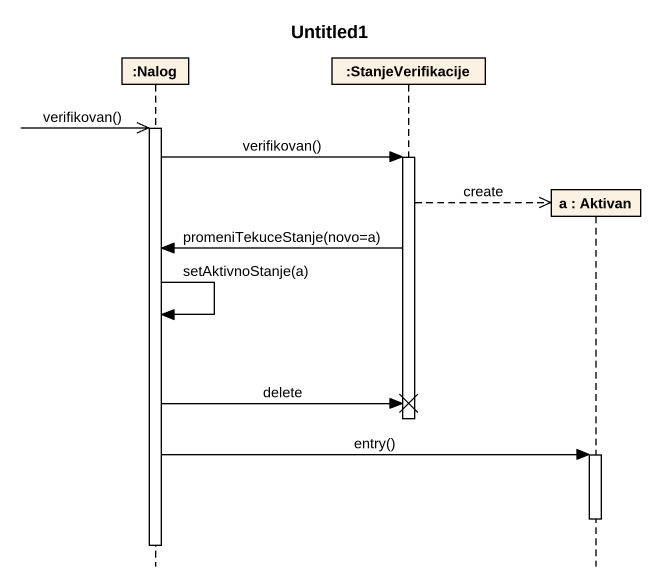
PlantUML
@startuml
title Untitled1
hide footbox
participant ":Nalog" as Nalog
participant ":StanjeVerifikacije" as StanjeVerifikacije
participant "a : Aktivan" as a

Nalog ->> Nalog : verifikovan()
activate Nalog
Nalog -> StanjeVerifikacije : verifikovan()
activate StanjeVerifikacije
StanjeVerifikacije -->> a ** : create
StanjeVerifikacije -> Nalog : promeniTekuceStanje(novo=a)
Nalog -> Nalog : setAktivnoStanje(a)
Nalog -> StanjeVerifikacije !! : delete
deactivate StanjeVerifikacije
Nalog -> a : entry()
activate a
deactivate a
deactivate Nalog
@enduml
